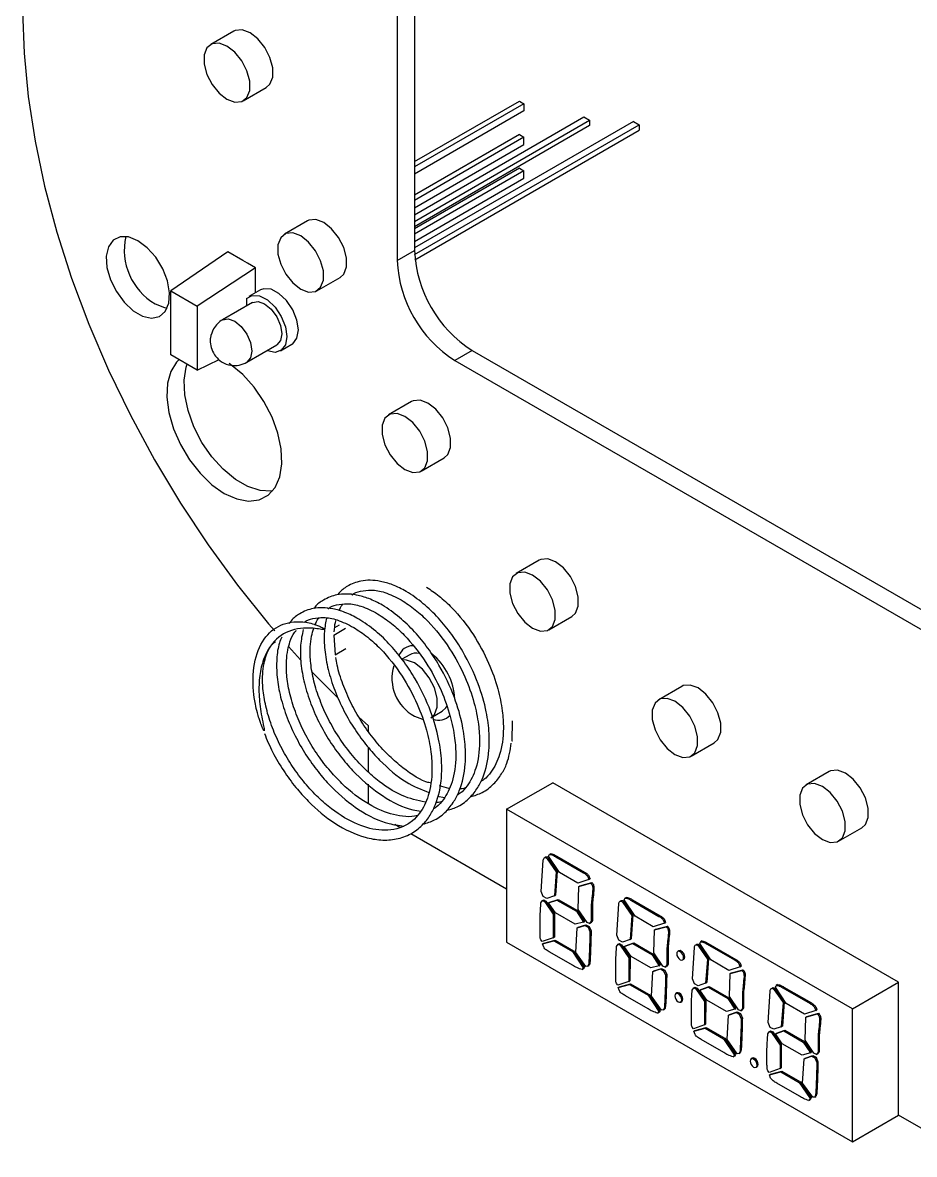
# Model space of a CAD drawing. Header units: millimetres. Extents: x 516 to 846, y 115 to 453.
# Drawn here: x 749.1 to 803.8, y 320.4 to 389.9 of the extents above; entities that cross this region are included whole.
import ezdxf

# ---------------------------------------------------------------- set-up
doc = ezdxf.new("R2010")
doc.units = ezdxf.units.MM

msp = doc.modelspace()

# ---------------------------------------------------------------- linework, layer by layer
at = {"color": 7, "linetype": 'Continuous', "lineweight": 25}
for p, q in [((773.148, 420.821), (773.148, 375.911)), ((772.087, 420.209), (772.087, 375.299)), ((762.058, 389.388), (760.643, 388.571)), ((762.643, 385.107), (764.057, 385.923)), ((773.148, 381.38), (779.583, 385.095)), ((779.865, 384.932), (773.148, 381.054)), ((779.583, 385.095), (779.865, 384.932)), ((779.865, 384.932), (779.865, 384.483)), ((779.865, 384.483), (773.148, 380.605)), ((773.148, 378.114), (783.542, 384.115)), ((773.148, 377.706), (783.896, 383.911)), ((786.583, 383.829), (773.148, 376.073)), ((783.896, 383.584), (773.148, 377.38)), ((773.154, 375.669), (786.937, 383.625)), ((783.542, 384.115), (783.896, 383.911)), ((783.896, 383.911), (783.896, 383.584)), ((786.583, 383.829), (786.937, 383.625)), ((786.937, 383.625), (786.937, 383.299)), ((779.583, 383.033), (773.148, 379.319)), ((779.865, 382.87), (773.148, 378.992)), ((773.179, 375.356), (786.937, 383.299)), ((779.583, 383.033), (779.865, 382.87)), ((779.865, 382.421), (779.865, 382.87)), ((773.148, 378.543), (779.865, 382.421)), ((779.583, 380.972), (773.148, 377.257)), ((779.865, 380.808), (773.148, 376.93)), ((779.583, 380.972), (779.865, 380.808)), ((779.865, 380.359), (779.865, 380.808)), ((773.148, 376.481), (779.865, 380.359)), ((766.58, 377.731), (765.166, 376.915)), ((772.087, 375.299), (773.148, 375.911)), ((761.693, 375.829), (758.193, 373.441)), ((762.612, 375.298), (761.693, 375.829)), ((762.895, 375.135), (762.612, 375.298)), ((763.39, 374.849), (759.819, 372.502)), ((763.39, 374.849), (762.895, 375.135)), ((763.39, 373.316), (763.39, 374.849)), ((767.166, 373.451), (768.58, 374.267)), ((758.193, 373.441), (759.819, 372.502)), ((758.193, 369.521), (758.193, 373.441)), ((763.7, 373.495), (762.993, 373.087)), ((759.819, 372.502), (759.819, 368.583)), ((763.206, 372.719), (761.367, 371.658)), ((762.842, 372.967), (762.842, 372.509)), ((762.867, 369.06), (764.705, 370.121)), ((764.918, 369.753), (765.625, 370.161)), ((776.683, 369.788), (775.623, 369.175)), ((776.683, 369.788), (815.574, 347.336)), ((759.819, 368.583), (758.193, 369.521)), ((759.819, 368.583), (761.172, 369.224)), ((775.623, 369.175), (814.514, 346.724)), ((772.976, 366.653), (771.562, 365.837)), ((773.561, 362.373), (774.976, 363.189)), ((780.809, 356.909), (779.395, 356.093)), ((768.258, 352.769), (768.548, 352.937)), ((781.395, 352.628), (782.809, 353.445)), ((768.206, 352.313), (768.925, 352.728)), ((768.206, 352.313), (768.275, 351.105)), ((765.415, 351.602), (766.147, 350.799)), ((768.275, 351.105), (768.944, 351.492)), ((772.855, 351.106), (772.374, 350.829)), ((789.546, 349.162), (788.132, 348.346)), ((774.148, 347.234), (774.855, 347.642)), ((769.727, 347.264), (770.32, 346.736)), ((770.32, 346.407), (770.32, 346.736)), ((779.133, 345.795), (779.159, 347.057)), ((770.32, 343.909), (770.32, 345.411)), ((779.133, 345.795), (779.162, 345.811)), ((790.131, 344.881), (791.546, 345.698)), ((798.591, 343.94), (797.177, 343.124)), ((778.805, 341.618), (781.633, 343.251)), ((802.846, 331.005), (781.633, 343.251)), ((770.32, 342.011), (770.32, 343.164)), ((775.257, 342.899), (774.692, 343.063)), ((774.551, 342.42), (774.985, 342.345)), ((778.805, 341.618), (778.805, 333.453)), ((800.018, 329.372), (778.805, 341.618)), ((772.258, 340.498), (771.938, 340.682)), ((799.176, 339.66), (800.591, 340.476)), ((778.805, 336.718), (772.917, 340.117)), ((780.93, 336.571), (781.046, 338.486)), ((781.125, 338.649), (781.196, 338.69)), ((781.21, 338.649), (781.28, 338.69)), ((781.293, 338.566), (781.364, 338.606)), ((781.293, 338.566), (781.659, 338.048)), ((781.364, 338.606), (781.73, 338.089)), ((781.374, 338.732), (781.416, 338.826)), ((782.044, 337.727), (781.374, 338.732)), ((781.512, 338.89), (781.424, 338.839)), ((781.82, 338.699), (781.89, 338.739)), ((781.82, 338.699), (783.51, 337.723)), ((781.89, 338.739), (783.581, 337.764)), ((781.659, 338.048), (781.73, 338.089)), ((781.659, 338.048), (781.842, 337.783)), ((781.73, 338.089), (781.913, 337.823)), ((781.842, 337.783), (781.733, 336.299)), ((781.913, 337.823), (781.804, 336.34)), ((781.842, 337.783), (781.913, 337.823)), ((783.164, 337.08), (782.044, 337.727)), ((783.51, 337.723), (783.581, 337.764)), ((783.849, 337.3), (783.164, 337.08)), ((783.232, 336.887), (783.954, 337.088)), ((783.303, 336.928), (784.024, 337.128)), ((783.8, 337.437), (783.87, 337.478)), ((783.8, 337.437), (783.849, 337.3)), ((783.849, 337.3), (783.919, 337.34)), ((783.87, 337.478), (783.919, 337.34)), ((783.954, 337.088), (784.024, 337.128)), ((783.954, 337.088), (783.998, 337.04)), ((783.998, 337.04), (784.069, 337.08)), ((784.024, 337.128), (784.069, 337.08)), ((781.047, 336.255), (780.93, 336.571)), ((781.268, 336.146), (781.047, 336.255)), ((781.733, 336.299), (781.268, 336.146)), ((781.733, 336.299), (781.804, 336.34)), ((783.192, 335.475), (783.232, 336.887)), ((783.232, 336.887), (783.303, 336.928)), ((784.089, 336.716), (784.16, 336.757)), ((780.91, 335.876), (781.009, 336.015)), ((781.009, 336.015), (781.08, 336.056)), ((781.009, 336.015), (781.139, 335.944)), ((781.08, 336.056), (781.21, 335.985)), ((781.139, 335.944), (781.21, 335.985)), ((781.139, 335.944), (781.666, 335.169)), ((781.21, 335.985), (781.736, 335.21)), ((781.377, 335.876), (781.889, 336.047)), ((781.377, 335.876), (781.448, 335.917)), ((781.797, 335.258), (781.377, 335.876)), ((781.448, 335.917), (781.96, 336.088)), ((781.889, 336.047), (781.96, 336.088)), ((781.889, 336.047), (783.086, 335.356)), ((781.96, 336.088), (783.157, 335.397)), ((783.995, 335.762), (784.065, 335.803)), ((783.995, 335.762), (783.995, 334.741)), ((784.065, 335.803), (784.065, 334.781)), ((785.57, 333.893), (785.686, 335.807)), ((785.765, 335.971), (785.836, 336.011)), ((785.85, 335.971), (785.92, 336.011)), ((785.933, 335.887), (786.004, 335.928)), ((785.933, 335.887), (786.299, 335.369)), ((786.004, 335.928), (786.37, 335.41)), ((786.014, 336.054), (786.056, 336.148)), ((786.684, 335.048), (786.014, 336.054)), ((786.152, 336.211), (786.063, 336.16)), ((786.46, 336.02), (786.53, 336.061)), ((786.46, 336.02), (788.15, 335.044)), ((786.53, 336.061), (788.221, 335.085)), ((780.858, 333.974), (780.858, 334.934)), ((781.666, 335.169), (781.66, 333.733)), ((781.666, 335.169), (781.736, 335.21)), ((781.736, 335.21), (781.731, 333.774)), ((783.009, 334.558), (781.797, 335.258)), ((783.086, 335.356), (783.157, 335.397)), ((783.086, 335.356), (783.52, 334.695)), ((783.157, 335.397), (783.591, 334.735)), ((783.742, 334.673), (783.192, 335.475)), ((786.299, 335.369), (786.37, 335.41)), ((786.299, 335.369), (786.482, 335.104)), ((786.37, 335.41), (786.553, 335.145)), ((786.482, 335.104), (786.373, 333.62)), ((786.553, 335.145), (786.444, 333.661)), ((786.482, 335.104), (786.553, 335.145)), ((787.804, 334.402), (786.684, 335.048)), ((788.15, 335.044), (788.221, 335.085)), ((783.52, 334.695), (783.009, 334.558)), ((783.046, 332.832), (783.129, 334.338)), ((783.129, 334.338), (783.597, 334.491)), ((783.129, 334.338), (783.2, 334.379)), ((783.2, 334.379), (783.667, 334.532)), ((783.52, 334.695), (783.591, 334.735)), ((783.597, 334.491), (783.667, 334.532)), ((783.597, 334.491), (783.799, 334.388)), ((783.667, 334.532), (783.869, 334.429)), ((783.892, 334.596), (783.742, 334.673)), ((783.799, 334.388), (783.869, 334.429)), ((783.799, 334.388), (783.916, 334.111)), ((783.869, 334.429), (783.987, 334.152)), ((783.995, 334.741), (783.892, 334.596)), ((783.892, 334.596), (783.963, 334.637)), ((784.065, 334.781), (783.963, 334.637)), ((783.995, 334.741), (784.065, 334.781)), ((788.489, 334.621), (787.804, 334.402)), ((787.832, 332.796), (787.872, 334.208)), ((787.872, 334.208), (788.594, 334.409)), ((787.872, 334.208), (787.943, 334.249)), ((787.943, 334.249), (788.664, 334.45)), ((788.44, 334.759), (788.51, 334.799)), ((788.44, 334.759), (788.489, 334.621)), ((788.489, 334.621), (788.559, 334.662)), ((788.51, 334.799), (788.559, 334.662)), ((788.594, 334.409), (788.664, 334.45)), ((788.594, 334.409), (788.638, 334.361)), ((788.638, 334.361), (788.709, 334.402)), ((788.664, 334.45), (788.709, 334.402)), ((780.987, 333.491), (780.902, 333.598)), ((781.66, 333.733), (780.987, 333.491)), ((781.008, 333.357), (781.7, 333.545)), ((781.079, 333.398), (781.771, 333.585)), ((781.66, 333.733), (781.731, 333.774)), ((781.7, 333.545), (781.771, 333.585)), ((781.7, 333.545), (782.839, 332.887)), ((781.771, 333.585), (782.909, 332.928)), ((783.916, 334.111), (783.987, 334.152)), ((785.687, 333.577), (785.57, 333.893)), ((785.908, 333.468), (785.687, 333.577)), ((786.373, 333.62), (785.908, 333.468)), ((786.373, 333.62), (786.444, 333.661)), ((788.729, 334.037), (788.8, 334.078)), ((790.792, 333.532), (790.703, 333.481)), ((778.805, 333.453), (800.018, 321.207)), ((781.008, 333.357), (781.079, 333.398)), ((781.081, 333.153), (781.008, 333.357)), ((782.843, 332.042), (781.458, 332.842)), ((782.839, 332.887), (782.909, 332.928)), ((782.839, 332.887), (783.504, 331.891)), ((782.909, 332.928), (783.575, 331.932)), ((783.666, 331.971), (783.046, 332.832)), ((785.55, 333.198), (785.649, 333.337)), ((785.649, 333.337), (785.72, 333.377)), ((785.649, 333.337), (785.779, 333.266)), ((785.72, 333.377), (785.85, 333.306)), ((785.779, 333.266), (785.85, 333.306)), ((785.779, 333.266), (786.306, 332.49)), ((785.85, 333.306), (786.376, 332.531)), ((786.017, 333.198), (786.529, 333.368)), ((786.017, 333.198), (786.088, 333.239)), ((786.437, 332.579), (786.017, 333.198)), ((786.088, 333.239), (786.6, 333.409)), ((786.529, 333.368), (786.6, 333.409)), ((786.529, 333.368), (787.726, 332.677)), ((786.6, 333.409), (787.797, 332.718)), ((788.381, 331.995), (787.832, 332.796)), ((788.635, 333.084), (788.705, 333.124)), ((788.635, 333.084), (788.635, 332.062)), ((788.705, 333.124), (788.705, 332.103)), ((789.372, 332.928), (789.301, 332.887)), ((790.21, 331.214), (790.326, 333.129)), ((790.405, 333.292), (790.476, 333.333)), ((790.49, 333.292), (790.56, 333.333)), ((790.573, 333.208), (790.644, 333.249)), ((790.573, 333.208), (790.939, 332.691)), ((790.644, 333.249), (791.01, 332.731)), ((790.654, 333.375), (790.696, 333.469)), ((791.324, 332.369), (790.654, 333.375)), ((791.1, 333.341), (791.17, 333.382)), ((791.1, 333.341), (792.79, 332.366)), ((791.17, 333.382), (792.861, 332.406)), ((783.849, 332.253), (783.919, 332.294)), ((785.497, 331.296), (785.497, 332.255)), ((786.306, 332.49), (786.3, 331.055)), ((786.306, 332.49), (786.376, 332.531)), ((786.376, 332.531), (786.371, 331.096)), ((787.649, 331.88), (786.437, 332.579)), ((787.726, 332.677), (787.797, 332.718)), ((787.726, 332.677), (788.16, 332.016)), ((787.797, 332.718), (788.231, 332.057)), ((788.705, 332.103), (788.603, 331.958)), ((788.635, 332.062), (788.705, 332.103)), ((789.601, 332.368), (789.672, 332.409)), ((790.939, 332.691), (791.01, 332.731)), ((790.939, 332.691), (791.122, 332.425)), ((791.01, 332.731), (791.193, 332.466)), ((791.122, 332.425), (791.013, 330.942)), ((791.193, 332.466), (791.084, 330.983)), ((791.122, 332.425), (791.193, 332.466)), ((792.444, 331.723), (791.324, 332.369)), ((792.79, 332.366), (792.861, 332.406)), ((793.08, 332.08), (793.15, 332.121)), ((793.15, 332.121), (793.199, 331.983)), ((783.504, 331.891), (783.428, 331.781)), ((783.428, 331.781), (783.499, 331.822)), ((783.575, 331.932), (783.499, 331.822)), ((783.504, 331.891), (783.575, 331.932)), ((783.789, 331.989), (783.666, 331.971)), ((783.789, 331.989), (783.86, 332.03)), ((788.16, 332.016), (787.649, 331.88)), ((787.686, 330.153), (787.769, 331.66)), ((787.769, 331.66), (788.237, 331.813)), ((787.769, 331.66), (787.84, 331.701)), ((787.84, 331.701), (788.307, 331.853)), ((788.16, 332.016), (788.231, 332.057)), ((788.237, 331.813), (788.307, 331.853)), ((788.237, 331.813), (788.438, 331.709)), ((788.307, 331.853), (788.509, 331.75)), ((788.532, 331.917), (788.381, 331.995)), ((788.438, 331.709), (788.509, 331.75)), ((788.438, 331.709), (788.556, 331.432)), ((788.509, 331.75), (788.627, 331.473)), ((788.635, 332.062), (788.532, 331.917)), ((788.532, 331.917), (788.603, 331.958)), ((788.556, 331.432), (788.627, 331.473)), ((793.129, 331.942), (792.444, 331.723)), ((792.472, 330.118), (792.512, 331.53)), ((792.512, 331.53), (793.233, 331.73)), ((792.512, 331.53), (792.583, 331.57)), ((792.583, 331.57), (793.304, 331.771)), ((793.08, 332.08), (793.129, 331.942)), ((793.129, 331.942), (793.199, 331.983)), ((793.233, 331.73), (793.304, 331.771)), ((793.233, 331.73), (793.278, 331.682)), ((793.278, 331.682), (793.349, 331.723)), ((793.304, 331.771), (793.349, 331.723)), ((793.369, 331.359), (793.44, 331.399)), ((785.627, 330.813), (785.542, 330.92)), ((786.3, 331.055), (785.627, 330.813)), ((785.648, 330.678), (786.34, 330.866)), ((785.648, 330.678), (785.719, 330.719)), ((785.719, 330.719), (786.411, 330.907)), ((786.3, 331.055), (786.371, 331.096)), ((786.34, 330.866), (786.411, 330.907)), ((786.34, 330.866), (787.479, 330.209)), ((786.411, 330.907), (787.549, 330.249)), ((790.327, 330.898), (790.21, 331.214)), ((790.289, 330.658), (790.36, 330.699)), ((790.548, 330.789), (790.327, 330.898)), ((790.36, 330.699), (790.49, 330.628)), ((791.013, 330.942), (790.548, 330.789)), ((790.728, 330.56), (791.24, 330.731)), ((791.013, 330.942), (791.084, 330.983)), ((791.169, 330.69), (791.24, 330.731)), ((791.24, 330.731), (792.437, 330.04)), ((795.294, 330.696), (795.336, 330.791)), ((795.964, 329.691), (795.294, 330.696)), ((795.432, 330.854), (795.343, 330.803)), ((795.74, 330.663), (795.81, 330.704)), ((795.81, 330.704), (797.501, 329.728)), ((800.018, 329.372), (802.846, 331.005)), ((802.846, 322.84), (802.846, 331.005)), ((785.721, 330.474), (785.648, 330.678)), ((787.483, 329.363), (786.098, 330.163)), ((787.479, 330.209), (787.549, 330.249)), ((787.479, 330.209), (788.144, 329.212)), ((787.549, 330.249), (788.215, 329.253)), ((788.306, 329.292), (787.686, 330.153)), ((789.255, 330.341), (789.184, 330.3)), ((790.19, 330.519), (790.289, 330.658)), ((790.289, 330.658), (790.419, 330.587)), ((790.419, 330.587), (790.49, 330.628)), ((790.419, 330.587), (790.946, 329.812)), ((790.49, 330.628), (791.016, 329.853)), ((790.657, 330.519), (791.169, 330.69)), ((790.657, 330.519), (790.728, 330.56)), ((791.077, 329.901), (790.657, 330.519)), ((791.169, 330.69), (792.366, 329.999)), ((792.366, 329.999), (792.437, 330.04)), ((792.437, 330.04), (792.871, 329.378)), ((793.021, 329.316), (792.472, 330.118)), ((793.275, 330.405), (793.345, 330.446)), ((793.275, 330.405), (793.275, 329.383)), ((793.345, 330.446), (793.345, 329.424)), ((794.85, 328.536), (794.965, 330.45)), ((795.045, 330.613), (795.116, 330.654)), ((795.13, 330.613), (795.2, 330.654)), ((795.213, 330.53), (795.284, 330.571)), ((795.213, 330.53), (795.579, 330.012)), ((795.284, 330.571), (795.649, 330.053)), ((795.579, 330.012), (795.649, 330.053)), ((795.579, 330.012), (795.762, 329.747)), ((795.649, 330.053), (795.833, 329.788)), ((795.74, 330.663), (797.43, 329.687)), ((788.429, 329.311), (788.306, 329.292)), ((788.429, 329.311), (788.5, 329.352)), ((788.489, 329.574), (788.559, 329.615)), ((789.484, 329.781), (789.555, 329.821)), ((790.137, 328.617), (790.137, 329.577)), ((790.946, 329.812), (790.94, 328.376)), ((790.946, 329.812), (791.016, 329.853)), ((791.016, 329.853), (791.011, 328.417)), ((792.288, 329.201), (791.077, 329.901)), ((792.8, 329.337), (792.288, 329.201)), ((792.366, 329.999), (792.8, 329.337)), ((792.8, 329.337), (792.871, 329.378)), ((793.172, 329.239), (793.021, 329.316)), ((793.275, 329.383), (793.172, 329.239)), ((793.345, 329.424), (793.243, 329.279)), ((793.275, 329.383), (793.345, 329.424)), ((795.762, 329.747), (795.653, 328.263)), ((795.833, 329.788), (795.724, 328.304)), ((795.762, 329.747), (795.833, 329.788)), ((797.083, 329.045), (795.964, 329.691)), ((797.43, 329.687), (797.501, 329.728)), ((797.72, 329.401), (797.79, 329.442)), ((797.72, 329.401), (797.769, 329.264)), ((797.79, 329.442), (797.839, 329.305)), ((800.018, 321.207), (800.018, 329.372)), ((788.144, 329.212), (788.068, 329.102)), ((788.068, 329.102), (788.139, 329.143)), ((788.215, 329.253), (788.139, 329.143)), ((788.144, 329.212), (788.215, 329.253)), ((792.326, 327.475), (792.409, 328.981)), ((792.409, 328.981), (792.877, 329.134)), ((792.409, 328.981), (792.48, 329.022)), ((792.48, 329.022), (792.947, 329.175)), ((792.877, 329.134), (792.947, 329.175)), ((792.877, 329.134), (793.078, 329.031)), ((792.947, 329.175), (793.149, 329.071)), ((793.078, 329.031), (793.149, 329.071)), ((793.078, 329.031), (793.196, 328.754)), ((793.149, 329.071), (793.267, 328.794)), ((793.172, 329.239), (793.243, 329.279)), ((793.196, 328.754), (793.267, 328.794)), ((797.769, 329.264), (797.083, 329.045)), ((797.112, 327.439), (797.152, 328.851)), ((797.152, 328.851), (797.873, 329.052)), ((797.152, 328.851), (797.223, 328.892)), ((797.223, 328.892), (797.944, 329.093)), ((797.769, 329.264), (797.839, 329.305)), ((797.873, 329.052), (797.944, 329.093)), ((797.873, 329.052), (797.918, 329.004)), ((797.918, 329.004), (797.989, 329.045)), ((797.944, 329.093), (797.989, 329.045)), ((798.009, 328.68), (798.08, 328.721)), ((790.267, 328.134), (790.182, 328.241)), ((790.94, 328.376), (790.267, 328.134)), ((790.288, 328), (790.98, 328.187)), ((790.288, 328), (790.359, 328.04)), ((790.361, 327.796), (790.288, 328)), ((790.359, 328.04), (791.051, 328.228)), ((790.94, 328.376), (791.011, 328.417)), ((790.98, 328.187), (791.051, 328.228)), ((790.98, 328.187), (792.119, 327.53)), ((791.051, 328.228), (792.189, 327.571)), ((794.83, 327.841), (794.929, 327.979)), ((794.967, 328.22), (794.85, 328.536)), ((794.929, 327.979), (795, 328.02)), ((794.929, 327.979), (795.059, 327.908)), ((795.188, 328.11), (794.967, 328.22)), ((795, 328.02), (795.13, 327.949)), ((795.059, 327.908), (795.13, 327.949)), ((795.13, 327.949), (795.656, 327.174)), ((795.653, 328.263), (795.188, 328.11)), ((795.297, 327.841), (795.809, 328.011)), ((795.368, 327.881), (795.88, 328.052)), ((795.653, 328.263), (795.724, 328.304)), ((795.809, 328.011), (795.88, 328.052)), ((795.809, 328.011), (797.006, 327.32)), ((795.88, 328.052), (797.077, 327.361)), ((792.123, 326.685), (790.738, 327.484)), ((792.119, 327.53), (792.189, 327.571)), ((792.119, 327.53), (792.784, 326.533)), ((792.189, 327.571), (792.855, 326.574)), ((792.946, 326.614), (792.326, 327.475)), ((795.059, 327.908), (795.586, 327.133)), ((795.297, 327.841), (795.368, 327.881)), ((795.717, 327.222), (795.297, 327.841)), ((796.928, 326.522), (795.717, 327.222)), ((797.006, 327.32), (797.077, 327.361)), ((797.006, 327.32), (797.44, 326.659)), ((797.077, 327.361), (797.511, 326.7)), ((797.661, 326.638), (797.112, 327.439)), ((797.914, 327.726), (797.985, 327.767)), ((797.914, 327.726), (797.914, 326.705)), ((797.985, 327.767), (797.985, 326.746)), ((792.784, 326.533), (792.708, 326.424)), ((792.855, 326.574), (792.779, 326.464)), ((792.784, 326.533), (792.855, 326.574)), ((793.069, 326.632), (792.946, 326.614)), ((793.069, 326.632), (793.14, 326.673)), ((793.129, 326.896), (793.199, 326.936)), ((794.777, 325.938), (794.777, 326.898)), ((795.586, 327.133), (795.58, 325.698)), ((795.586, 327.133), (795.656, 327.174)), ((795.656, 327.174), (795.651, 325.738)), ((797.44, 326.659), (796.928, 326.522)), ((797.44, 326.659), (797.511, 326.7)), ((797.812, 326.56), (797.661, 326.638)), ((797.914, 326.705), (797.812, 326.56)), ((797.812, 326.56), (797.883, 326.601)), ((797.985, 326.746), (797.883, 326.601)), ((797.914, 326.705), (797.985, 326.746)), ((792.708, 326.424), (792.779, 326.464)), ((793.878, 326.34), (793.808, 326.299)), ((796.966, 324.796), (797.049, 326.303)), ((797.049, 326.303), (797.517, 326.455)), ((797.049, 326.303), (797.12, 326.343)), ((797.12, 326.343), (797.587, 326.496)), ((797.517, 326.455), (797.587, 326.496)), ((797.517, 326.455), (797.718, 326.352)), ((797.587, 326.496), (797.789, 326.393)), ((797.718, 326.352), (797.789, 326.393)), ((797.718, 326.352), (797.836, 326.075)), ((797.789, 326.393), (797.907, 326.116)), ((797.836, 326.075), (797.907, 326.116)), ((794.108, 325.779), (794.178, 325.82)), ((794.907, 325.455), (794.822, 325.563)), ((795.58, 325.698), (794.907, 325.455)), ((794.928, 325.321), (795.62, 325.509)), ((794.928, 325.321), (794.999, 325.362)), ((795.001, 325.117), (794.928, 325.321)), ((794.999, 325.362), (795.691, 325.55)), ((795.58, 325.698), (795.651, 325.738)), ((795.62, 325.509), (795.691, 325.55)), ((795.62, 325.509), (796.759, 324.851)), ((795.691, 325.55), (796.829, 324.892)), ((796.763, 324.006), (795.378, 324.806)), ((796.759, 324.851), (796.829, 324.892)), ((796.759, 324.851), (797.424, 323.855)), ((796.829, 324.892), (797.495, 323.896)), ((797.586, 323.935), (796.966, 324.796)), ((797.424, 323.855), (797.348, 323.745)), ((797.348, 323.745), (797.419, 323.786)), ((797.495, 323.896), (797.419, 323.786)), ((797.424, 323.855), (797.495, 323.896)), ((797.709, 323.954), (797.586, 323.935)), ((797.709, 323.954), (797.78, 323.994)), ((797.769, 324.217), (797.839, 324.258)), ((800.018, 321.207), (802.846, 322.84)), ((807.014, 320.434), (802.846, 322.84))]:
    msp.add_line(p, q, dxfattribs=at)
at = {"color": 7, "linetype": 'Continuous', "lineweight": 25, "flags": 128}
for points in [[(749.106, 390.607), (749.191, 388.028), (749.446, 385.367), (749.868, 382.638), (750.456, 379.86), (751.205, 377.048), (752.112, 374.219), (753.171, 371.391), (754.375, 368.58), (755.718, 365.803), (757.191, 363.078), (758.785, 360.419), (760.491, 357.844), (762.299, 355.368), (764.197, 353.005), (764.572, 352.565)], [(764.057, 385.923), (764.282, 386.132), (764.45, 386.568), (764.45, 387.135), (764.282, 387.765), (763.966, 388.382), (763.541, 388.911), (763.057, 389.289), (762.574, 389.469), (762.148, 389.431), (762.058, 389.388)], [(761.643, 385.206), (762.127, 385.025), (762.552, 385.063), (762.868, 385.315), (763.036, 385.751), (763.036, 386.319), (762.868, 386.949), (762.552, 387.565), (762.127, 388.094), (761.643, 388.472), (761.16, 388.653), (760.734, 388.615), (760.418, 388.363), (760.251, 387.927), (760.251, 387.359), (760.418, 386.73), (760.734, 386.113), (761.16, 385.584), (761.643, 385.206)], [(768.58, 374.267), (768.805, 374.476), (768.973, 374.912), (768.973, 375.479), (768.805, 376.109), (768.489, 376.725), (768.064, 377.255), (767.58, 377.632), (767.096, 377.813), (766.671, 377.775), (766.58, 377.731)], [(756.177, 376.522), (755.604, 376.754), (755.082, 376.765), (754.657, 376.555), (754.367, 376.142), (754.238, 375.564), (754.282, 374.872), (754.493, 374.126), (754.855, 373.394), (755.334, 372.741), (755.888, 372.224), (756.467, 371.889), (757.021, 371.767), (757.5, 371.867), (757.861, 372.182), (758.073, 372.683), (758.116, 373.325), (757.988, 374.052), (757.698, 374.799), (757.273, 375.5), (756.751, 376.092), (756.177, 376.522)], [(766.166, 373.55), (766.649, 373.369), (767.075, 373.407), (767.39, 373.659), (767.558, 374.095), (767.558, 374.662), (767.39, 375.292), (767.075, 375.909), (766.649, 376.438), (766.166, 376.816), (765.682, 376.997), (765.257, 376.959), (764.941, 376.706), (764.773, 376.27), (764.773, 375.703), (764.941, 375.073), (765.257, 374.457), (765.682, 373.927), (766.166, 373.55)], [(762.842, 372.967), (763.19, 373.162), (763.638, 373.132), (764.126, 372.881), (764.592, 372.441), (764.977, 371.87), (765.229, 371.24), (765.317, 370.634), (765.229, 370.129), (764.977, 369.791), (764.592, 369.663), (764.126, 369.762), (764.102, 369.773)], [(765.625, 370.161), (765.684, 370.199), (765.936, 370.537), (766.024, 371.042), (765.936, 371.649), (765.684, 372.278), (765.3, 372.85), (764.833, 373.289), (764.345, 373.54), (763.898, 373.57), (763.7, 373.495)], [(757.238, 372.644), (757.811, 372.413), (757.976, 372.386)], [(763.206, 372.719), (763.55, 372.786), (763.956, 372.645), (764.361, 372.317), (764.706, 371.853), (764.935, 371.323), (765.016, 370.808), (764.935, 370.386), (764.706, 370.121), (764.705, 370.121)], [(758.707, 369.224), (758.554, 369.072), (758.196, 368.499), (757.992, 367.766), (757.95, 366.908), (758.074, 365.966), (758.357, 364.982), (758.786, 364.004), (759.341, 363.076), (759.996, 362.243), (760.721, 361.543), (761.481, 361.009)], [(764.454, 361.166), (764.364, 361.153), (763.67, 361.183), (762.924, 361.424), (762.159, 361.866), (761.412, 362.486), (760.719, 363.258), (760.11, 364.143), (759.615, 365.102), (759.257, 366.089), (759.052, 367.057), (759.011, 367.963), (759.135, 368.763), (759.192, 368.945)], [(761.481, 361.009), (762.241, 360.665), (762.965, 360.529), (763.62, 360.606), (764.175, 360.893), (764.604, 361.376), (764.887, 362.032), (765.011, 362.832), (764.97, 363.738), (764.765, 364.706), (764.407, 365.693), (763.912, 366.652), (763.303, 367.537), (762.61, 368.309), (761.863, 368.929), (761.781, 368.986)], [(774.976, 363.189), (775.2, 363.398), (775.368, 363.834), (775.368, 364.401), (775.2, 365.031), (774.885, 365.648), (774.459, 366.177), (773.976, 366.554), (773.492, 366.735), (773.067, 366.697), (772.976, 366.653)], [(772.562, 362.472), (773.045, 362.291), (773.471, 362.329), (773.786, 362.581), (773.954, 363.017), (773.954, 363.585), (773.786, 364.214), (773.471, 364.831), (773.045, 365.36), (772.562, 365.738), (772.078, 365.919), (771.652, 365.881), (771.337, 365.628), (771.169, 365.193), (771.169, 364.625), (771.337, 363.995), (771.652, 363.379), (772.078, 362.85), (772.562, 362.472)], [(782.809, 353.445), (783.034, 353.653), (783.202, 354.089), (783.202, 354.656), (783.034, 355.286), (782.718, 355.903), (782.293, 356.432), (781.809, 356.81), (781.325, 356.991), (780.9, 356.953), (780.809, 356.909)], [(780.395, 352.727), (780.878, 352.547), (781.304, 352.585), (781.619, 352.837), (781.787, 353.273), (781.787, 353.84), (781.619, 354.47), (781.304, 355.087), (780.878, 355.616), (780.395, 355.994), (779.911, 356.174), (779.486, 356.136), (779.17, 355.884), (779.002, 355.448), (779.002, 354.881), (779.17, 354.251), (779.486, 353.634), (779.911, 353.105), (780.395, 352.727)], [(774.148, 347.234), (774.373, 347.442), (774.541, 347.878), (774.541, 348.445), (774.373, 349.075), (774.057, 349.692), (773.632, 350.221), (773.148, 350.599), (772.664, 350.78), (772.417, 350.786)], [(766.851, 350.054), (768.219, 348.676), (768.444, 348.459)], [(791.546, 345.698), (791.77, 345.906), (791.938, 346.342), (791.938, 346.91), (791.77, 347.539), (791.455, 348.156), (791.029, 348.685), (790.546, 349.063), (790.062, 349.244), (789.637, 349.206), (789.546, 349.162)], [(789.132, 344.98), (789.615, 344.8), (790.041, 344.838), (790.356, 345.09), (790.524, 345.526), (790.524, 346.093), (790.356, 346.723), (790.041, 347.34), (789.615, 347.869), (789.132, 348.247), (788.648, 348.427), (788.222, 348.389), (787.907, 348.137), (787.739, 347.701), (787.739, 347.134), (787.907, 346.504), (788.222, 345.887), (788.648, 345.358), (789.132, 344.98)], [(774.855, 347.642), (775.08, 347.851), (775.132, 347.934)], [(773.148, 347.333), (773.632, 347.152), (773.641, 347.151)], [(800.591, 340.476), (800.815, 340.685), (800.983, 341.121), (800.983, 341.688), (800.815, 342.318), (800.5, 342.935), (800.074, 343.464), (799.591, 343.841), (799.107, 344.022), (798.682, 343.984), (798.591, 343.94)], [(798.177, 339.759), (798.66, 339.578), (799.086, 339.616), (799.401, 339.868), (799.569, 340.304), (799.569, 340.872), (799.401, 341.501), (799.086, 342.118), (798.66, 342.647), (798.177, 343.025), (797.693, 343.206), (797.267, 343.168), (796.952, 342.916), (796.784, 342.48), (796.784, 341.912), (796.952, 341.282), (797.267, 340.666), (797.693, 340.137), (798.177, 339.759)], [(789.663, 332.505), (789.647, 332.608), (789.601, 332.714), (789.532, 332.807), (789.451, 332.872), (789.37, 332.901), (789.301, 332.887), (789.255, 332.834), (789.239, 332.75), (789.255, 332.647), (789.301, 332.541), (789.37, 332.448), (789.451, 332.383), (789.532, 332.354), (789.601, 332.368), (789.647, 332.421), (789.663, 332.505)], [(789.672, 332.409), (789.672, 332.409), (789.718, 332.461), (789.734, 332.546), (789.718, 332.649), (789.672, 332.755), (789.603, 332.848), (789.522, 332.913), (789.441, 332.942), (789.372, 332.928)], [(789.546, 329.918), (789.53, 330.021), (789.484, 330.127), (789.415, 330.22), (789.334, 330.285), (789.253, 330.314), (789.184, 330.3), (789.138, 330.247), (789.122, 330.163), (789.138, 330.06), (789.184, 329.954), (789.253, 329.861), (789.334, 329.795), (789.415, 329.767), (789.484, 329.781), (789.53, 329.834), (789.546, 329.918)], [(789.555, 329.821), (789.555, 329.821), (789.601, 329.874), (789.617, 329.959), (789.601, 330.062), (789.555, 330.168), (789.486, 330.261), (789.405, 330.326), (789.324, 330.354), (789.255, 330.341)], [(794.17, 325.917), (794.154, 326.02), (794.108, 326.126), (794.039, 326.219), (793.958, 326.284), (793.876, 326.312), (793.808, 326.299), (793.762, 326.246), (793.745, 326.162), (793.762, 326.059), (793.808, 325.953), (793.876, 325.86), (793.958, 325.794), (794.039, 325.766), (794.108, 325.779), (794.154, 325.832), (794.17, 325.917)], [(794.178, 325.82), (794.178, 325.82), (794.224, 325.873), (794.24, 325.958), (794.224, 326.061), (794.178, 326.167), (794.109, 326.259), (794.028, 326.325), (793.947, 326.353), (793.878, 326.34)]]:
    msp.add_lwpolyline(points, dxfattribs=at)
at = {"color": 8, "linetype": 'Continuous', "lineweight": 25, "flags": 128}
for points in [[(761.368, 371.658), (761.711, 371.724), (762.117, 371.583), (762.523, 371.256), (762.867, 370.792), (763.097, 370.262), (763.178, 369.746)], [(763.178, 369.746), (763.097, 369.324), (762.867, 369.06), (762.867, 369.059)]]:
    msp.add_lwpolyline(points, dxfattribs=at)
at = {"color": 7, "linetype": 'Continuous', "lineweight": 25}
for centre, radius, start, end in [((759.152, 375.935), 3.807, 167.1745, 239.82915), ((780.824, 376.261), 7.684, 182.60547, 237.39453), ((779.763, 375.648), 7.684, 182.60547, 237.39453), ((773.054, 350.752), 0.904, 90.12812, 161.50377), ((773.236, 350.387), 0.814, 75.86891, 117.8902), ((771.735, 348.163), 3.894, 3.37116, 50.25253), ((774.401, 349.651), 2.635, 162.93212, 241.60834), ((774.617, 348.059), 0.973, 249.17752, 317.16202)]:
    msp.add_arc(centre, radius, start, end, dxfattribs=at)
for points, knots in [([(760.818, 371.109), (760.739, 370.928), (760.623, 370.665), (760.609, 370.23), (760.686, 369.83), (760.93, 369.394), (761.336, 369.038), (761.854, 368.85), (762.399, 368.847), (762.713, 368.99), (762.865, 369.06)], [0, 0, 0, 0, 0.149486, 0.21721, 0.331634, 0.457789, 0.59405, 0.737241, 0.872441, 1, 1, 1, 1]), ([(761.369, 371.657), (761.367, 371.657), (761.252, 371.614), (761.049, 371.43), (760.899, 371.22), (760.818, 371.109)], [0, 0, 0, 0, 0.008084, 0.469836, 1, 1, 1, 1]), ([(775.129, 341.546), (775.374, 341.619), (775.903, 341.777), (776.537, 342.28), (777.033, 342.903), (777.495, 343.827), (777.742, 344.952), (777.749, 346.335), (777.569, 347.706), (777.072, 349.434), (776.298, 351.054), (775.429, 352.385), (774.612, 353.389), (773.664, 354.298), (772.724, 354.97), (771.826, 355.409), (770.871, 355.686), (769.904, 355.703), (769.083, 355.37), (768.617, 355.039), (768.461, 354.813), (768.438, 354.779)], [0, 0, 0, 0, 0.0440972, 0.0952063, 0.1398338, 0.178975, 0.2614243, 0.3070834, 0.3631583, 0.4335883, 0.5175421, 0.5656329, 0.6170403, 0.6714985, 0.7304214, 0.7768242, 0.8188184, 0.8916173, 0.9490725, 0.9924621, 1, 1, 1, 1]), ([(769.31, 354.769), (769.315, 354.773), (769.451, 354.913), (769.852, 355.021), (770.504, 355.114), (771.352, 354.969), (771.998, 354.639), (772.34, 354.465)], [0, 0, 0, 0, 0.006405, 0.211196, 0.445386, 0.705811, 1, 1, 1, 1]), ([(773.888, 355.246), (774.145, 355.078), (774.67, 354.733), (775.671, 353.803), (776.761, 352.434), (777.706, 350.682), (778.279, 349.08), (778.553, 347.723), (778.642, 346.329), (778.454, 344.979), (777.95, 344.001), (777.524, 343.499), (777.283, 343.362), (777.22, 343.327)], [0, 0, 0, 0, 0.070367, 0.143929, 0.280242, 0.40082, 0.505334, 0.595115, 0.670328, 0.798703, 0.910606, 0.976958, 1, 1, 1, 1]), ([(773.669, 340.704), (773.914, 340.777), (774.444, 340.934), (775.078, 341.438), (775.573, 342.061), (776.036, 342.984), (776.283, 344.11), (776.29, 345.493), (776.109, 346.864), (775.612, 348.591), (774.839, 350.211), (773.97, 351.543), (773.153, 352.546), (772.205, 353.455), (771.265, 354.128), (770.367, 354.567), (769.412, 354.843), (768.444, 354.861), (767.623, 354.527), (767.157, 354.196), (767.001, 353.97), (766.978, 353.937)], [0, 0, 0, 0, 0.044097, 0.095206, 0.139834, 0.178975, 0.261424, 0.307083, 0.363158, 0.433588, 0.517542, 0.565633, 0.61704, 0.671498, 0.730421, 0.776824, 0.818818, 0.891617, 0.949072, 0.992462, 1, 1, 1, 1]), ([(772.34, 354.465), (772.627, 354.278), (773.182, 353.916), (774.212, 352.962), (775.302, 351.591), (776.246, 349.84), (776.819, 348.237), (777.093, 346.881), (777.182, 345.486), (776.995, 344.137), (776.49, 343.158), (776.064, 342.657), (775.823, 342.52), (775.761, 342.484)], [0, 0, 0, 0, 0.077845, 0.150815, 0.286032, 0.405641, 0.509314, 0.598372, 0.67298, 0.800323, 0.911325, 0.977143, 1, 1, 1, 1]), ([(769.725, 353.297), (769.444, 353.446), (768.908, 353.73), (767.952, 353.998), (766.986, 354.018), (766.162, 353.687), (765.674, 353.329), (765.5, 353.071), (765.457, 353.008)], [0, 0, 0, 0, 0.1680109, 0.3200595, 0.583643, 0.7916711, 0.9487723, 1, 1, 1, 1]), ([(767.851, 353.927), (767.855, 353.931), (767.992, 354.071), (768.393, 354.178), (769.045, 354.271), (769.892, 354.126), (770.538, 353.797), (770.881, 353.622)], [0, 0, 0, 0, 0.006405, 0.211196, 0.445386, 0.705811, 1, 1, 1, 1]), ([(768.538, 353.807), (768.583, 353.938), (768.637, 354.093), (768.735, 354.187), (768.751, 354.202)], [0, 0, 0, 0, 0.840014, 1, 1, 1, 1]), ([(770.881, 353.622), (771.167, 353.435), (771.722, 353.073), (772.752, 352.119), (773.842, 350.748), (774.787, 348.997), (775.36, 347.395), (775.634, 346.038), (775.723, 344.644), (775.535, 343.294), (775.031, 342.315), (774.605, 341.814), (774.364, 341.677), (774.302, 341.642)], [0, 0, 0, 0, 0.077845, 0.150815, 0.286032, 0.405641, 0.509314, 0.598372, 0.67298, 0.800323, 0.911325, 0.977143, 1, 1, 1, 1]), ([(763.922, 346.442), (763.923, 346.442), (763.926, 346.443), (763.929, 346.447), (763.933, 346.462), (763.929, 346.531), (763.905, 346.652), (763.839, 346.977), (763.7, 347.665), (763.581, 348.701), (763.624, 349.839), (763.862, 350.847), (764.388, 351.871), (765.379, 352.663), (766.536, 352.788), (767.278, 352.686), (767.49, 352.657), (767.56, 352.656), (767.582, 352.659), (767.593, 352.662), (767.6, 352.666), (767.603, 352.671), (767.604, 352.675), (767.603, 352.68), (767.601, 352.685), (767.595, 352.694), (767.572, 352.718), (767.476, 352.783), (767.098, 352.964), (766.232, 353.192), (765.037, 353.084), (763.939, 352.28), (763.279, 350.849), (763.195, 349.313), (763.36, 348.171), (763.489, 347.605), (763.598, 347.223), (763.684, 346.966), (763.748, 346.792), (763.795, 346.675), (763.829, 346.596), (763.855, 346.543), (763.873, 346.507), (763.887, 346.483), (763.898, 346.465), (763.907, 346.453), (763.914, 346.446), (763.919, 346.443), (763.921, 346.442), (763.922, 346.442)], [0, 0, 0, 0, 0.0001973, 0.0004535, 0.0009331, 0.0026678, 0.0095384, 0.0163749, 0.0437225, 0.0964735, 0.1508924, 0.2037117, 0.2585721, 0.3517444, 0.4452607, 0.4697479, 0.4787865, 0.4814005, 0.4822406, 0.4828829, 0.4835492, 0.4837819, 0.4840167, 0.4841929, 0.4843686, 0.484664, 0.4854248, 0.4883252, 0.4998439, 0.5460328, 0.6305017, 0.7164586, 0.8067677, 0.8977749, 0.9313838, 0.9537492, 0.9687103, 0.9787868, 0.9855983, 0.9902104, 0.9933371, 0.9954607, 0.9969076, 0.9978987, 0.9985838, 0.9992859, 0.9995734, 0.9998643, 1, 1, 1, 1]), ([(763.938, 346.263), (764.097, 345.885), (764.427, 345.106), (765.092, 343.989), (765.836, 342.973), (766.865, 341.826), (768.303, 340.634), (769.847, 339.915), (771.108, 339.697), (772.06, 339.756), (772.927, 340.069), (773.62, 340.591), (774.113, 341.219), (774.576, 342.141), (774.823, 343.267), (774.83, 344.65), (774.65, 346.021), (774.153, 347.749), (773.379, 349.368), (772.51, 350.701), (771.693, 351.701), (770.747, 352.622), (770.074, 353.066), (769.725, 353.297)], [0, 0, 0, 0, 0.039636, 0.081652, 0.121265, 0.157885, 0.228962, 0.307094, 0.348201, 0.391522, 0.436744, 0.478688, 0.515314, 0.547436, 0.615101, 0.652573, 0.698593, 0.756394, 0.825293, 0.864761, 0.90695, 0.951643, 1, 1, 1, 1]), ([(766.397, 353.09), (766.399, 353.092), (766.534, 353.23), (766.934, 353.336), (767.585, 353.429), (768.433, 353.284), (769.079, 352.954), (769.421, 352.78)], [0, 0, 0, 0, 0.003549, 0.208929, 0.443793, 0.704965, 1, 1, 1, 1]), ([(767.062, 352.929), (767.111, 353.073), (767.169, 353.242), (767.276, 353.344), (767.291, 353.359)], [0, 0, 0, 0, 0.852661, 1, 1, 1, 1]), ([(767.756, 353.358), (767.701, 353.089), (767.581, 352.495), (767.616, 351.416), (767.826, 350.196), (768.228, 348.924), (768.789, 347.675), (769.468, 346.517), (770.215, 345.499), (771.243, 344.36), (772.527, 343.246), (773.559, 342.837), (774.022, 342.653)], [0, 0, 0, 0, 0.078625, 0.173673, 0.269845, 0.366909, 0.462905, 0.554219, 0.640313, 0.719899, 0.874373, 1, 1, 1, 1]), ([(768.225, 352.505), (768.241, 352.709), (768.261, 352.976), (768.325, 353.199), (768.341, 353.252)], [0, 0, 0, 0, 0.763487, 1, 1, 1, 1]), ([(769.421, 352.78), (769.708, 352.593), (770.263, 352.231), (771.293, 351.277), (772.383, 349.906), (773.327, 348.155), (773.901, 346.552), (774.174, 345.196), (774.264, 343.801), (774.073, 342.456), (773.578, 341.461), (773.016, 340.865), (772.432, 340.508), (771.732, 340.322), (770.765, 340.319), (769.454, 340.697), (768.093, 341.562), (767.016, 342.548), (766.214, 343.457), (765.479, 344.493), (764.85, 345.613), (764.349, 346.779), (764.003, 347.939), (763.833, 348.994), (763.818, 349.868), (763.899, 350.541), (764.063, 351.125), (764.271, 351.618), (764.514, 351.832), (764.617, 351.922)], [0, 0, 0, 0, 0.0339, 0.065676, 0.12456, 0.176646, 0.221793, 0.260576, 0.293066, 0.348521, 0.396859, 0.425522, 0.458605, 0.492004, 0.522968, 0.578958, 0.637409, 0.668561, 0.701558, 0.735282, 0.769035, 0.803512, 0.838766, 0.873013, 0.902669, 0.928106, 0.949161, 0.978573, 1, 1, 1, 1]), ([(773.333, 341.239), (773.276, 341.222), (772.999, 341.142), (772.216, 341.178), (770.916, 341.534), (769.552, 342.406), (768.476, 343.39), (767.673, 344.3), (766.938, 345.335), (766.309, 346.455), (765.809, 347.621), (765.462, 348.781), (765.293, 349.836), (765.277, 350.711), (765.358, 351.384), (765.524, 351.964), (765.687, 352.388), (765.867, 352.556), (765.91, 352.596)], [0, 0, 0, 0, 0.016121, 0.077575, 0.188697, 0.304705, 0.366532, 0.432021, 0.498954, 0.565943, 0.634369, 0.704338, 0.772309, 0.831166, 0.88165, 0.923439, 0.981813, 1, 1, 1, 1]), ([(766.318, 352.647), (766.254, 352.336), (766.123, 351.7), (766.156, 350.574), (766.367, 349.353), (766.769, 348.082), (767.33, 346.833), (768.009, 345.674), (768.755, 344.658), (769.784, 343.509), (771.219, 342.334), (772.607, 341.637), (773.367, 341.526), (773.525, 341.503)], [0, 0, 0, 0, 0.08279, 0.169087, 0.256403, 0.34453, 0.431687, 0.514593, 0.59276, 0.665018, 0.805269, 0.959441, 1, 1, 1, 1]), ([(773.797, 342.056), (773.332, 342.157), (772.356, 342.369), (771.01, 343.252), (769.936, 344.232), (769.132, 345.143), (768.397, 346.178), (767.769, 347.298), (767.268, 348.464), (766.922, 349.624), (766.752, 350.679), (766.737, 351.553), (766.815, 352.222), (766.919, 352.569), (766.966, 352.723)], [0, 0, 0, 0, 0.125655, 0.263958, 0.337667, 0.415742, 0.495538, 0.575401, 0.656978, 0.740394, 0.821427, 0.891596, 0.951782, 1, 1, 1, 1]), ([(765.005, 352.188), (764.954, 352.071), (764.785, 351.679), (764.678, 350.853), (764.692, 349.735), (764.908, 348.51), (765.309, 347.239), (765.87, 345.99), (766.55, 344.832), (767.296, 343.816), (768.325, 342.667), (769.761, 341.483), (771.295, 340.744), (772.194, 340.626), (772.494, 340.587)], [0, 0, 0, 0, 0.033925, 0.112734, 0.193026, 0.274267, 0.356261, 0.437353, 0.51449, 0.587217, 0.654447, 0.784938, 0.928381, 1, 1, 1, 1]), ([(774.104, 343.234), (774.018, 343.257), (773.416, 343.419), (772.467, 344.107), (771.396, 345.072), (770.592, 345.986), (769.857, 347.02), (769.227, 348.141), (768.734, 349.304), (768.428, 350.256), (768.354, 350.781), (768.332, 350.935)], [0, 0, 0, 0, 0.034272, 0.239885, 0.349468, 0.465541, 0.584173, 0.702904, 0.824184, 0.948197, 1, 1, 1, 1]), ([(776.588, 342.389), (776.833, 342.462), (777.362, 342.62), (777.998, 343.122), (778.489, 343.748), (778.911, 344.547), (779.022, 345.248), (779.09, 345.678)], [0, 0, 0, 0, 0.182944, 0.394979, 0.580123, 0.742507, 1, 1, 1, 1]), ([(776.252, 342.924), (776.196, 342.904), (776.096, 342.869), (775.977, 342.875), (775.925, 342.878)], [0, 0, 0, 0, 0.560777, 1, 1, 1, 1]), ([(774.793, 342.081), (774.737, 342.062), (774.637, 342.027), (774.518, 342.033), (774.466, 342.035)], [0, 0, 0, 0, 0.560777, 1, 1, 1, 1]), ([(781.046, 338.486), (781.052, 338.525), (781.065, 338.596), (781.107, 338.633), (781.125, 338.649)], [0, 0, 0, 0, 0.559184, 1, 1, 1, 1]), ([(781.125, 338.649), (781.139, 338.656), (781.163, 338.669), (781.195, 338.655), (781.21, 338.649)], [0, 0, 0, 0, 0.559054, 1, 1, 1, 1]), ([(781.196, 338.69), (781.209, 338.697), (781.233, 338.71), (781.266, 338.696), (781.28, 338.69)], [0, 0, 0, 0, 0.559054, 1, 1, 1, 1]), ([(781.21, 338.649), (781.226, 338.637), (781.256, 338.614), (781.282, 338.58), (781.293, 338.566)], [0, 0, 0, 0, 0.557914, 1, 1, 1, 1]), ([(781.28, 338.69), (781.297, 338.677), (781.327, 338.655), (781.352, 338.621), (781.364, 338.606)], [0, 0, 0, 0, 0.557914, 1, 1, 1, 1]), ([(781.416, 338.826), (781.447, 338.837), (781.51, 338.858), (781.656, 338.787), (781.757, 338.732), (781.82, 338.699)], [0, 0, 0, 0, 0.2743152, 0.5564926, 1, 1, 1, 1]), ([(781.487, 338.867), (781.518, 338.878), (781.581, 338.899), (781.726, 338.828), (781.828, 338.773), (781.89, 338.739)], [0, 0, 0, 0, 0.2743152, 0.5564926, 1, 1, 1, 1]), ([(783.51, 337.723), (783.57, 337.686), (783.653, 337.634), (783.756, 337.528), (783.785, 337.467), (783.8, 337.437)], [0, 0, 0, 0, 0.5593618, 0.7806382, 1, 1, 1, 1]), ([(783.581, 337.764), (783.641, 337.727), (783.724, 337.675), (783.827, 337.569), (783.856, 337.508), (783.87, 337.478)], [0, 0, 0, 0, 0.5593618, 0.7806382, 1, 1, 1, 1]), ([(783.998, 337.04), (784.018, 337.011), (784.06, 336.953), (784.085, 336.836), (784.088, 336.761), (784.089, 336.716)], [0, 0, 0, 0, 0.277773, 0.559545, 1, 1, 1, 1]), ([(784.069, 337.08), (784.089, 337.052), (784.13, 336.994), (784.156, 336.876), (784.158, 336.802), (784.16, 336.757)], [0, 0, 0, 0, 0.277773, 0.559545, 1, 1, 1, 1]), ([(784.089, 336.716), (784.073, 336.536), (784.045, 336.216), (784.01, 335.901), (783.995, 335.762)], [0, 0, 0, 0, 0.559951, 1, 1, 1, 1]), ([(784.16, 336.757), (784.144, 336.577), (784.116, 336.257), (784.081, 335.942), (784.065, 335.803)], [0, 0, 0, 0, 0.559951, 1, 1, 1, 1]), ([(780.858, 334.934), (780.864, 335.112), (780.877, 335.429), (780.9, 335.74), (780.91, 335.876)], [0, 0, 0, 0, 0.560128, 1, 1, 1, 1]), ([(785.686, 335.807), (785.692, 335.847), (785.705, 335.917), (785.747, 335.954), (785.765, 335.971)], [0, 0, 0, 0, 0.559184, 1, 1, 1, 1]), ([(785.765, 335.971), (785.779, 335.978), (785.803, 335.99), (785.835, 335.977), (785.85, 335.971)], [0, 0, 0, 0, 0.559052, 1, 1, 1, 1]), ([(785.836, 336.011), (785.849, 336.019), (785.873, 336.031), (785.906, 336.018), (785.92, 336.011)], [0, 0, 0, 0, 0.559052, 1, 1, 1, 1]), ([(785.85, 335.971), (785.866, 335.958), (785.896, 335.935), (785.922, 335.902), (785.933, 335.887)], [0, 0, 0, 0, 0.557916, 1, 1, 1, 1]), ([(785.92, 336.011), (785.937, 335.999), (785.967, 335.976), (785.992, 335.943), (786.004, 335.928)], [0, 0, 0, 0, 0.557916, 1, 1, 1, 1]), ([(786.056, 336.148), (786.087, 336.158), (786.15, 336.179), (786.296, 336.109), (786.397, 336.054), (786.46, 336.02)], [0, 0, 0, 0, 0.274316, 0.556494, 1, 1, 1, 1]), ([(786.127, 336.189), (786.158, 336.199), (786.221, 336.22), (786.366, 336.149), (786.468, 336.094), (786.53, 336.061)], [0, 0, 0, 0, 0.274316, 0.556494, 1, 1, 1, 1]), ([(788.15, 335.044), (788.21, 335.007), (788.293, 334.955), (788.396, 334.85), (788.425, 334.789), (788.44, 334.759)], [0, 0, 0, 0, 0.559363, 0.780638, 1, 1, 1, 1]), ([(788.221, 335.085), (788.281, 335.048), (788.364, 334.996), (788.467, 334.89), (788.496, 334.83), (788.51, 334.799)], [0, 0, 0, 0, 0.559363, 0.780638, 1, 1, 1, 1]), ([(788.638, 334.361), (788.658, 334.332), (788.699, 334.274), (788.725, 334.157), (788.728, 334.083), (788.729, 334.037)], [0, 0, 0, 0, 0.277773, 0.559545, 1, 1, 1, 1]), ([(788.709, 334.402), (788.729, 334.373), (788.77, 334.315), (788.796, 334.198), (788.798, 334.123), (788.8, 334.078)], [0, 0, 0, 0, 0.277773, 0.559545, 1, 1, 1, 1]), ([(780.902, 333.598), (780.889, 333.636), (780.864, 333.711), (780.86, 333.834), (780.858, 333.921), (780.858, 333.974)], [0, 0, 0, 0, 0.2765325, 0.5585891, 1, 1, 1, 1]), ([(783.916, 334.111), (783.913, 333.935), (783.907, 333.585), (783.887, 333.103), (783.873, 332.655), (783.857, 332.387), (783.849, 332.253)], [0, 0, 0, 0, 0.279977, 0.560021, 0.780054, 1, 1, 1, 1]), ([(783.987, 334.152), (783.984, 333.976), (783.977, 333.625), (783.957, 333.144), (783.944, 332.696), (783.928, 332.428), (783.919, 332.294)], [0, 0, 0, 0, 0.279977, 0.560021, 0.780054, 1, 1, 1, 1]), ([(788.729, 334.037), (788.713, 333.858), (788.685, 333.538), (788.65, 333.222), (788.635, 333.084)], [0, 0, 0, 0, 0.559951, 1, 1, 1, 1]), ([(788.8, 334.078), (788.784, 333.899), (788.756, 333.578), (788.721, 333.263), (788.705, 333.124)], [0, 0, 0, 0, 0.559951, 1, 1, 1, 1]), ([(790.696, 333.469), (790.727, 333.48), (790.79, 333.501), (790.936, 333.43), (791.037, 333.375), (791.1, 333.341)], [0, 0, 0, 0, 0.274316, 0.556494, 1, 1, 1, 1]), ([(790.767, 333.51), (790.798, 333.52), (790.861, 333.542), (791.006, 333.471), (791.108, 333.416), (791.17, 333.382)], [0, 0, 0, 0, 0.274316, 0.556494, 1, 1, 1, 1]), ([(781.458, 332.842), (781.385, 332.887), (781.282, 332.949), (781.149, 333.05), (781.103, 333.119), (781.081, 333.153)], [0, 0, 0, 0, 0.562594, 0.783598, 1, 1, 1, 1]), ([(785.497, 332.255), (785.504, 332.433), (785.517, 332.751), (785.54, 333.061), (785.55, 333.198)], [0, 0, 0, 0, 0.560128, 1, 1, 1, 1]), ([(790.326, 333.129), (790.332, 333.168), (790.345, 333.239), (790.387, 333.276), (790.405, 333.292)], [0, 0, 0, 0, 0.559185, 1, 1, 1, 1]), ([(790.405, 333.292), (790.419, 333.299), (790.443, 333.312), (790.475, 333.298), (790.49, 333.292)], [0, 0, 0, 0, 0.559053, 1, 1, 1, 1]), ([(790.476, 333.333), (790.489, 333.34), (790.513, 333.353), (790.546, 333.339), (790.56, 333.333)], [0, 0, 0, 0, 0.559053, 1, 1, 1, 1]), ([(790.49, 333.292), (790.506, 333.279), (790.536, 333.257), (790.562, 333.223), (790.573, 333.208)], [0, 0, 0, 0, 0.557914, 1, 1, 1, 1]), ([(790.56, 333.333), (790.577, 333.32), (790.607, 333.298), (790.632, 333.264), (790.644, 333.249)], [0, 0, 0, 0, 0.557914, 1, 1, 1, 1]), ([(783.849, 332.253), (783.845, 332.197), (783.838, 332.099), (783.804, 332.023), (783.789, 331.989)], [0, 0, 0, 0, 0.559333, 1, 1, 1, 1]), ([(783.919, 332.294), (783.916, 332.238), (783.909, 332.139), (783.875, 332.064), (783.86, 332.03)], [0, 0, 0, 0, 0.559333, 1, 1, 1, 1]), ([(792.79, 332.366), (792.85, 332.328), (792.933, 332.277), (793.036, 332.171), (793.065, 332.11), (793.08, 332.08)], [0, 0, 0, 0, 0.559362, 0.780638, 1, 1, 1, 1]), ([(792.861, 332.406), (792.921, 332.369), (793.004, 332.318), (793.107, 332.212), (793.136, 332.151), (793.15, 332.121)], [0, 0, 0, 0, 0.559362, 0.780638, 1, 1, 1, 1]), ([(783.428, 331.781), (783.321, 331.814), (783.128, 331.874), (782.93, 331.991), (782.843, 332.042)], [0, 0, 0, 0, 0.558165, 1, 1, 1, 1]), ([(788.556, 331.432), (788.553, 331.257), (788.547, 330.906), (788.527, 330.424), (788.513, 329.977), (788.497, 329.708), (788.489, 329.574)], [0, 0, 0, 0, 0.279977, 0.560021, 0.780054, 1, 1, 1, 1]), ([(788.627, 331.473), (788.623, 331.298), (788.617, 330.947), (788.597, 330.465), (788.584, 330.017), (788.568, 329.749), (788.559, 329.615)], [0, 0, 0, 0, 0.279977, 0.560021, 0.780054, 1, 1, 1, 1]), ([(793.278, 331.682), (793.298, 331.654), (793.339, 331.596), (793.365, 331.478), (793.368, 331.404), (793.369, 331.359)], [0, 0, 0, 0, 0.277773, 0.559545, 1, 1, 1, 1]), ([(793.44, 331.399), (793.424, 331.22), (793.396, 330.9), (793.361, 330.584), (793.345, 330.446)], [0, 0, 0, 0, 0.5599509, 1, 1, 1, 1]), ([(793.349, 331.723), (793.369, 331.694), (793.41, 331.637), (793.436, 331.519), (793.438, 331.445), (793.44, 331.399)], [0, 0, 0, 0, 0.277773, 0.559545, 1, 1, 1, 1]), ([(785.542, 330.92), (785.529, 330.957), (785.504, 331.032), (785.5, 331.156), (785.498, 331.243), (785.497, 331.296)], [0, 0, 0, 0, 0.276532, 0.558589, 1, 1, 1, 1]), ([(793.369, 331.359), (793.353, 331.179), (793.325, 330.859), (793.29, 330.544), (793.275, 330.405)], [0, 0, 0, 0, 0.5599509, 1, 1, 1, 1]), ([(795.336, 330.791), (795.367, 330.801), (795.43, 330.822), (795.576, 330.751), (795.677, 330.696), (795.74, 330.663)], [0, 0, 0, 0, 0.274316, 0.556493, 1, 1, 1, 1]), ([(795.407, 330.831), (795.438, 330.842), (795.501, 330.863), (795.646, 330.792), (795.748, 330.737), (795.81, 330.704)], [0, 0, 0, 0, 0.274316, 0.556493, 1, 1, 1, 1]), ([(786.098, 330.163), (786.025, 330.208), (785.922, 330.271), (785.789, 330.371), (785.743, 330.44), (785.721, 330.474)], [0, 0, 0, 0, 0.562594, 0.783598, 1, 1, 1, 1]), ([(790.137, 329.577), (790.144, 329.754), (790.157, 330.072), (790.18, 330.383), (790.19, 330.519)], [0, 0, 0, 0, 0.560128, 1, 1, 1, 1]), ([(794.965, 330.45), (794.972, 330.49), (794.985, 330.56), (795.027, 330.597), (795.045, 330.613)], [0, 0, 0, 0, 0.559184, 1, 1, 1, 1]), ([(795.045, 330.613), (795.059, 330.621), (795.083, 330.633), (795.115, 330.62), (795.13, 330.613)], [0, 0, 0, 0, 0.559054, 1, 1, 1, 1]), ([(795.116, 330.654), (795.129, 330.661), (795.153, 330.674), (795.186, 330.66), (795.2, 330.654)], [0, 0, 0, 0, 0.559054, 1, 1, 1, 1]), ([(795.13, 330.613), (795.146, 330.601), (795.176, 330.578), (795.202, 330.545), (795.213, 330.53)], [0, 0, 0, 0, 0.557917, 1, 1, 1, 1]), ([(795.2, 330.654), (795.217, 330.642), (795.247, 330.619), (795.272, 330.586), (795.284, 330.571)], [0, 0, 0, 0, 0.557917, 1, 1, 1, 1]), ([(788.068, 329.102), (787.961, 329.136), (787.768, 329.196), (787.57, 329.312), (787.483, 329.363)], [0, 0, 0, 0, 0.5581655, 1, 1, 1, 1]), ([(788.489, 329.574), (788.485, 329.519), (788.478, 329.42), (788.444, 329.344), (788.429, 329.311)], [0, 0, 0, 0, 0.559333, 1, 1, 1, 1]), ([(788.559, 329.615), (788.556, 329.56), (788.549, 329.461), (788.515, 329.385), (788.5, 329.352)], [0, 0, 0, 0, 0.559333, 1, 1, 1, 1]), ([(797.43, 329.687), (797.49, 329.65), (797.573, 329.598), (797.676, 329.492), (797.705, 329.432), (797.72, 329.401)], [0, 0, 0, 0, 0.5593618, 0.7806382, 1, 1, 1, 1]), ([(797.501, 329.728), (797.561, 329.691), (797.644, 329.639), (797.747, 329.533), (797.776, 329.472), (797.79, 329.442)], [0, 0, 0, 0, 0.5593618, 0.7806382, 1, 1, 1, 1]), ([(790.182, 328.241), (790.169, 328.278), (790.144, 328.354), (790.14, 328.477), (790.138, 328.564), (790.137, 328.617)], [0, 0, 0, 0, 0.2765323, 0.558589, 1, 1, 1, 1]), ([(793.196, 328.754), (793.193, 328.578), (793.187, 328.227), (793.167, 327.746), (793.153, 327.298), (793.137, 327.03), (793.129, 326.896)], [0, 0, 0, 0, 0.279977, 0.560021, 0.780054, 1, 1, 1, 1]), ([(793.267, 328.794), (793.263, 328.619), (793.257, 328.268), (793.237, 327.787), (793.224, 327.339), (793.208, 327.07), (793.199, 326.936)], [0, 0, 0, 0, 0.279977, 0.560021, 0.780054, 1, 1, 1, 1]), ([(798.009, 328.68), (797.993, 328.501), (797.965, 328.18), (797.93, 327.865), (797.914, 327.726)], [0, 0, 0, 0, 0.559951, 1, 1, 1, 1]), ([(797.918, 329.004), (797.938, 328.975), (797.979, 328.917), (798.005, 328.8), (798.008, 328.725), (798.009, 328.68)], [0, 0, 0, 0, 0.2777732, 0.5595451, 1, 1, 1, 1]), ([(798.08, 328.721), (798.064, 328.541), (798.036, 328.221), (798.001, 327.906), (797.985, 327.767)], [0, 0, 0, 0, 0.559951, 1, 1, 1, 1]), ([(797.989, 329.045), (798.009, 329.016), (798.05, 328.958), (798.076, 328.841), (798.078, 328.766), (798.08, 328.721)], [0, 0, 0, 0, 0.2777732, 0.5595451, 1, 1, 1, 1]), ([(790.738, 327.484), (790.665, 327.529), (790.562, 327.592), (790.429, 327.692), (790.383, 327.761), (790.361, 327.796)], [0, 0, 0, 0, 0.562594, 0.783598, 1, 1, 1, 1]), ([(794.777, 326.898), (794.784, 327.076), (794.797, 327.393), (794.82, 327.704), (794.83, 327.841)], [0, 0, 0, 0, 0.560128, 1, 1, 1, 1]), ([(792.708, 326.424), (792.6, 326.457), (792.408, 326.517), (792.21, 326.633), (792.123, 326.685)], [0, 0, 0, 0, 0.5581657, 1, 1, 1, 1]), ([(793.129, 326.896), (793.125, 326.84), (793.118, 326.741), (793.084, 326.666), (793.069, 326.632)], [0, 0, 0, 0, 0.559333, 1, 1, 1, 1]), ([(793.199, 326.936), (793.195, 326.881), (793.189, 326.782), (793.155, 326.706), (793.14, 326.673)], [0, 0, 0, 0, 0.559333, 1, 1, 1, 1]), ([(794.822, 325.563), (794.809, 325.6), (794.784, 325.675), (794.78, 325.799), (794.778, 325.885), (794.777, 325.938)], [0, 0, 0, 0, 0.276533, 0.558589, 1, 1, 1, 1]), ([(797.836, 326.075), (797.833, 325.9), (797.826, 325.549), (797.807, 325.067), (797.793, 324.619), (797.777, 324.351), (797.769, 324.217)], [0, 0, 0, 0, 0.279977, 0.560021, 0.780054, 1, 1, 1, 1]), ([(797.907, 326.116), (797.903, 325.94), (797.897, 325.59), (797.877, 325.108), (797.864, 324.66), (797.848, 324.392), (797.839, 324.258)], [0, 0, 0, 0, 0.279977, 0.560021, 0.780054, 1, 1, 1, 1]), ([(795.378, 324.806), (795.305, 324.851), (795.202, 324.913), (795.069, 325.014), (795.023, 325.083), (795.001, 325.117)], [0, 0, 0, 0, 0.562594, 0.783598, 1, 1, 1, 1]), ([(797.348, 323.745), (797.24, 323.778), (797.048, 323.838), (796.85, 323.955), (796.763, 324.006)], [0, 0, 0, 0, 0.5581662, 1, 1, 1, 1]), ([(797.769, 324.217), (797.765, 324.162), (797.758, 324.063), (797.724, 323.987), (797.709, 323.954)], [0, 0, 0, 0, 0.559333, 1, 1, 1, 1]), ([(797.839, 324.258), (797.835, 324.202), (797.829, 324.104), (797.795, 324.028), (797.78, 323.994)], [0, 0, 0, 0, 0.559333, 1, 1, 1, 1])]:
    msp.add_open_spline(points, degree=3, knots=knots, dxfattribs=at)

doc.saveas('drawing.dxf')
